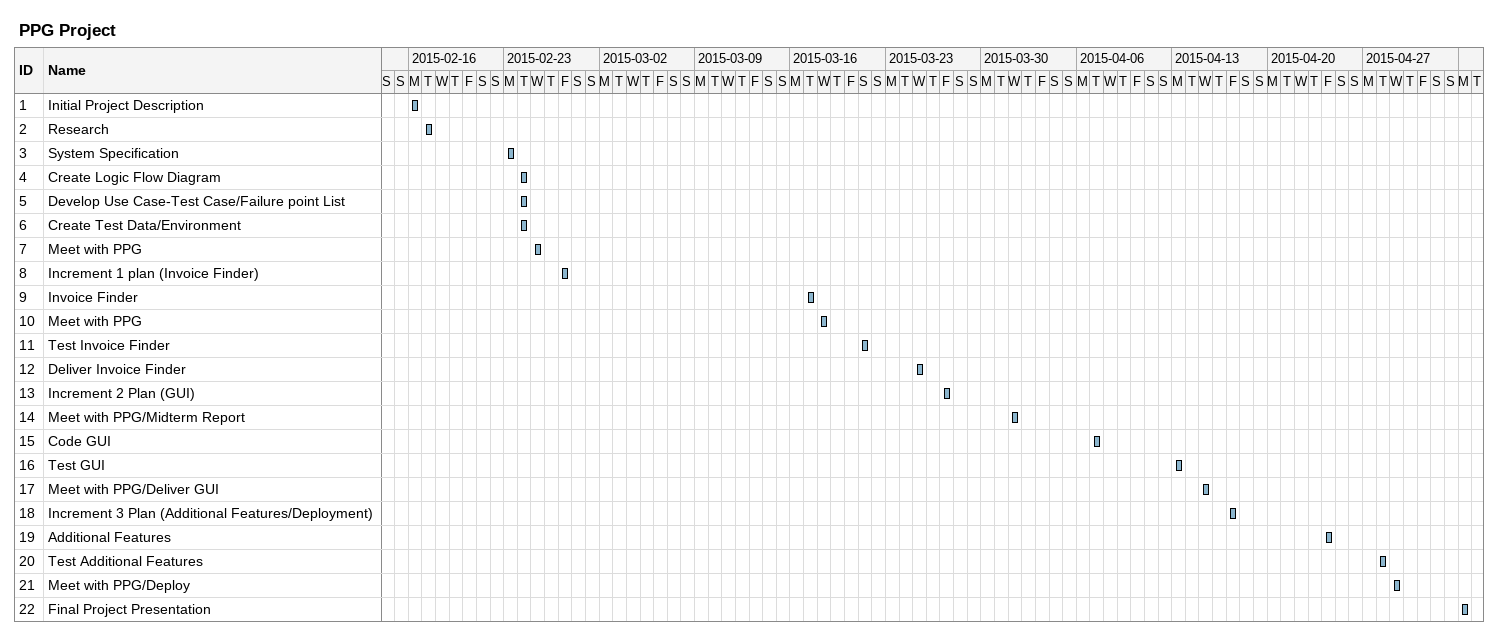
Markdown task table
PPG Project

| ID | Task | Start | Finish |
|---|---|---|---|
| 1 | Initial Project Description | 2015-02-16 | 2015-02-16 |
| 2 | Research | 2015-02-17 | 2015-02-17 |
| 3 | System Specification | 2015-02-23 | 2015-02-23 |
| 4 | Create Logic Flow Diagram | 2015-02-24 | 2015-02-24 |
| 5 | Develop Use Case-Test Case/Failure point List | 2015-02-24 | 2015-02-24 |
| 6 | Create Test Data/Environment | 2015-02-24 | 2015-02-24 |
| 7 | Meet with PPG | 2015-02-25 | 2015-02-25 |
| 8 | Increment 1 plan (Invoice Finder) | 2015-02-27 | 2015-02-27 |
| 9 | Invoice Finder | 2015-03-17 | 2015-03-17 |
| 10 | Meet with PPG | 2015-03-18 | 2015-03-18 |
| 11 | Test Invoice Finder | 2015-03-21 | 2015-03-21 |
| 12 | Deliver Invoice Finder | 2015-03-25 | 2015-03-25 |
| 13 | Increment 2 Plan (GUI) | 2015-03-27 | 2015-03-27 |
| 14 | Meet with PPG/Midterm Report | 2015-04-01 | 2015-04-01 |
| 15 | Code GUI | 2015-04-07 | 2015-04-07 |
| 16 | Test GUI | 2015-04-13 | 2015-04-13 |
| 17 | Meet with PPG/Deliver GUI | 2015-04-15 | 2015-04-15 |
| 18 | Increment 3 Plan (Additional Features/Deployment) | 2015-04-17 | 2015-04-17 |
| 19 | Additional Features | 2015-04-24 | 2015-04-24 |
| 20 | Test Additional Features | 2015-04-28 | 2015-04-28 |
| 21 | Meet with PPG/Deploy | 2015-04-29 | 2015-04-29 |
| 22 | Final Project Presentation | 2015-05-04 | 2015-05-04 |
